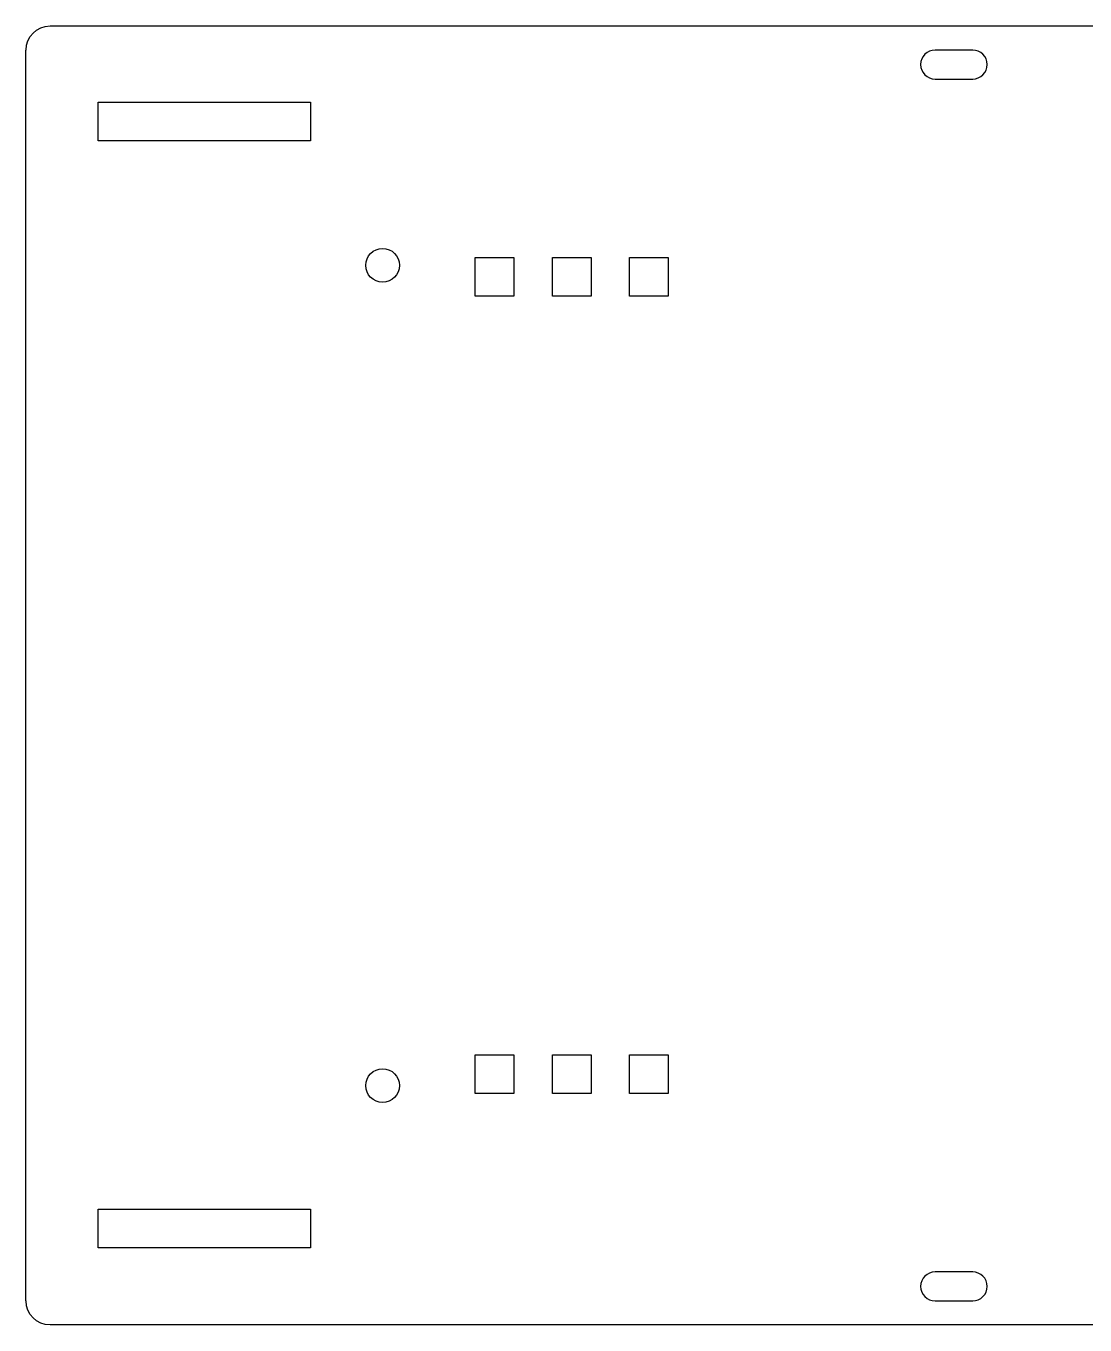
# Model space of a CAD drawing. Extents: x 43 to 403, y -142 to -7.
# Drawn here: x 42.7 to 152.4, y -142.3 to -7.7 of the extents above; entities that cross this region are included whole.
import ezdxf

# ---------------------------------------------------------------- set-up
doc = ezdxf.new("R2010")
doc.units = 0
doc.layers.add('CUT', color=7, linetype='CONTINUOUS')

# ---------------------------------------------------------------- blocks, each defined once
blk = doc.blocks.new('BLOCK_9')
at = {"layer": 'CUT', "color": 1}
for points in [[(89.22, -118.34), (89.22, -114.34), (93.22, -114.34), (93.22, -118.34), (89.22, -118.34)], [(101.22, -114.34), (101.22, -118.34), (97.22, -118.34), (97.22, -114.34), (101.22, -114.34)], [(109.22, -114.34), (109.22, -118.34), (105.22, -118.34), (105.22, -114.34), (109.22, -114.34)]]:
    blk.add_lwpolyline(points, dxfattribs=at)
blk = doc.blocks.new('BLOCK_10')
at = {"layer": 'CUT', "color": 1}
for points in [[(89.22, -35.74), (89.22, -31.74), (93.22, -31.74), (93.22, -35.74), (89.22, -35.74)], [(101.22, -31.74), (101.22, -35.74), (97.22, -35.74), (97.22, -31.74), (101.22, -31.74)], [(109.22, -31.74), (109.22, -35.74), (105.22, -35.74), (105.22, -31.74), (109.22, -31.74)]]:
    blk.add_lwpolyline(points, dxfattribs=at)

msp = doc.modelspace()

# ---------------------------------------------------------------- linework, layer by layer
at = {"layer": 'CUT', "color": 1}
for points in [[(45.17, -7.74), (265.12, -7.74), (265.12, -142.34), (45.17, -142.34)], [(42.67, -139.84), (42.67, -10.24)], [(72.15, -19.64), (50.15, -19.64), (50.15, -15.64), (72.15, -15.64), (72.15, -19.64)], [(72.15, -134.34), (50.15, -134.34), (50.15, -130.34), (72.15, -130.34), (72.15, -134.34)]]:
    msp.add_lwpolyline(points, dxfattribs=at)
for points in [[(42.68, -10.24), (42.68, -8.86), (43.79, -7.74), (45.17, -7.74)], [(45.17, -142.34), (43.79, -142.34), (42.68, -141.22), (42.68, -139.84)]]:
    msp.add_open_spline(points, degree=3, dxfattribs=at)
for points, knots in [([(136.87, -13.24), (136.04, -13.24), (135.37, -12.57), (135.37, -11.74), (135.37, -10.91), (136.04, -10.24), (136.87, -10.24), (136.87, -10.24), (140.76, -10.24), (140.76, -10.24), (141.59, -10.24), (142.26, -10.91), (142.26, -11.74), (142.26, -12.57), (141.59, -13.24), (140.76, -13.24), (140.76, -13.24), (136.87, -13.24), (136.87, -13.24)], [0, 0, 0, 0, 1, 1, 1, 2, 2, 2, 3, 3, 3, 4, 4, 4, 5, 5, 5, 6, 6, 6, 6]), ([(79.62, -34.29), (80.59, -34.29), (81.37, -33.51), (81.37, -32.54), (81.37, -32.54), (81.37, -32.54), (81.37, -32.54), (81.37, -31.58), (80.59, -30.79), (79.62, -30.79), (79.62, -30.79), (79.62, -30.79), (79.62, -30.79), (78.66, -30.79), (77.87, -31.58), (77.87, -32.54), (77.87, -32.54), (77.87, -32.54), (77.87, -32.54), (77.87, -33.51), (78.66, -34.29), (79.62, -34.29), (79.62, -34.29), (79.62, -34.29), (79.62, -34.29), (79.62, -34.29), (79.62, -34.29), (79.62, -34.29), (79.62, -34.29), (79.62, -34.29), (79.62, -34.29), (79.62, -34.29), (79.62, -34.29), (79.62, -34.29)], [0, 0, 0, 0, 1, 1, 1, 2, 2, 2, 3, 3, 3, 4, 4, 4, 5, 5, 5, 6, 6, 6, 7, 7, 7, 8, 8, 8, 9, 9, 9, 10, 10, 10, 11, 11, 11, 11]), ([(79.62, -119.29), (80.59, -119.29), (81.37, -118.51), (81.37, -117.54), (81.37, -117.54), (81.37, -117.54), (81.37, -117.54), (81.37, -116.58), (80.59, -115.79), (79.62, -115.79), (79.62, -115.79), (79.62, -115.79), (79.62, -115.79), (78.66, -115.79), (77.87, -116.58), (77.87, -117.54), (77.87, -117.54), (77.87, -117.54), (77.87, -117.54), (77.87, -118.51), (78.66, -119.29), (79.62, -119.29), (79.62, -119.29), (79.62, -119.29), (79.62, -119.29), (79.62, -119.29), (79.62, -119.29), (79.62, -119.29), (79.62, -119.29), (79.62, -119.29), (79.62, -119.29), (79.62, -119.29), (79.62, -119.29), (79.62, -119.29)], [0, 0, 0, 0, 1, 1, 1, 2, 2, 2, 3, 3, 3, 4, 4, 4, 5, 5, 5, 6, 6, 6, 7, 7, 7, 8, 8, 8, 9, 9, 9, 10, 10, 10, 11, 11, 11, 11]), ([(136.87, -139.84), (136.04, -139.84), (135.37, -139.17), (135.37, -138.34), (135.37, -137.51), (136.04, -136.84), (136.87, -136.84), (136.87, -136.84), (140.76, -136.84), (140.76, -136.84), (141.59, -136.84), (142.26, -137.51), (142.26, -138.34), (142.26, -139.17), (141.59, -139.84), (140.76, -139.84), (140.76, -139.84), (136.87, -139.84), (136.87, -139.84)], [0, 0, 0, 0, 1, 1, 1, 2, 2, 2, 3, 3, 3, 4, 4, 4, 5, 5, 5, 6, 6, 6, 6])]:
    msp.add_open_spline(points, degree=3, knots=knots, dxfattribs=at)

# ---------------------------------------------------------------- block references
at = {"layer": 'CUT'}
for name in ['BLOCK_10', 'BLOCK_9']:
    msp.add_blockref(name, (0, 0), dxfattribs=at)

doc.saveas('drawing.dxf')
